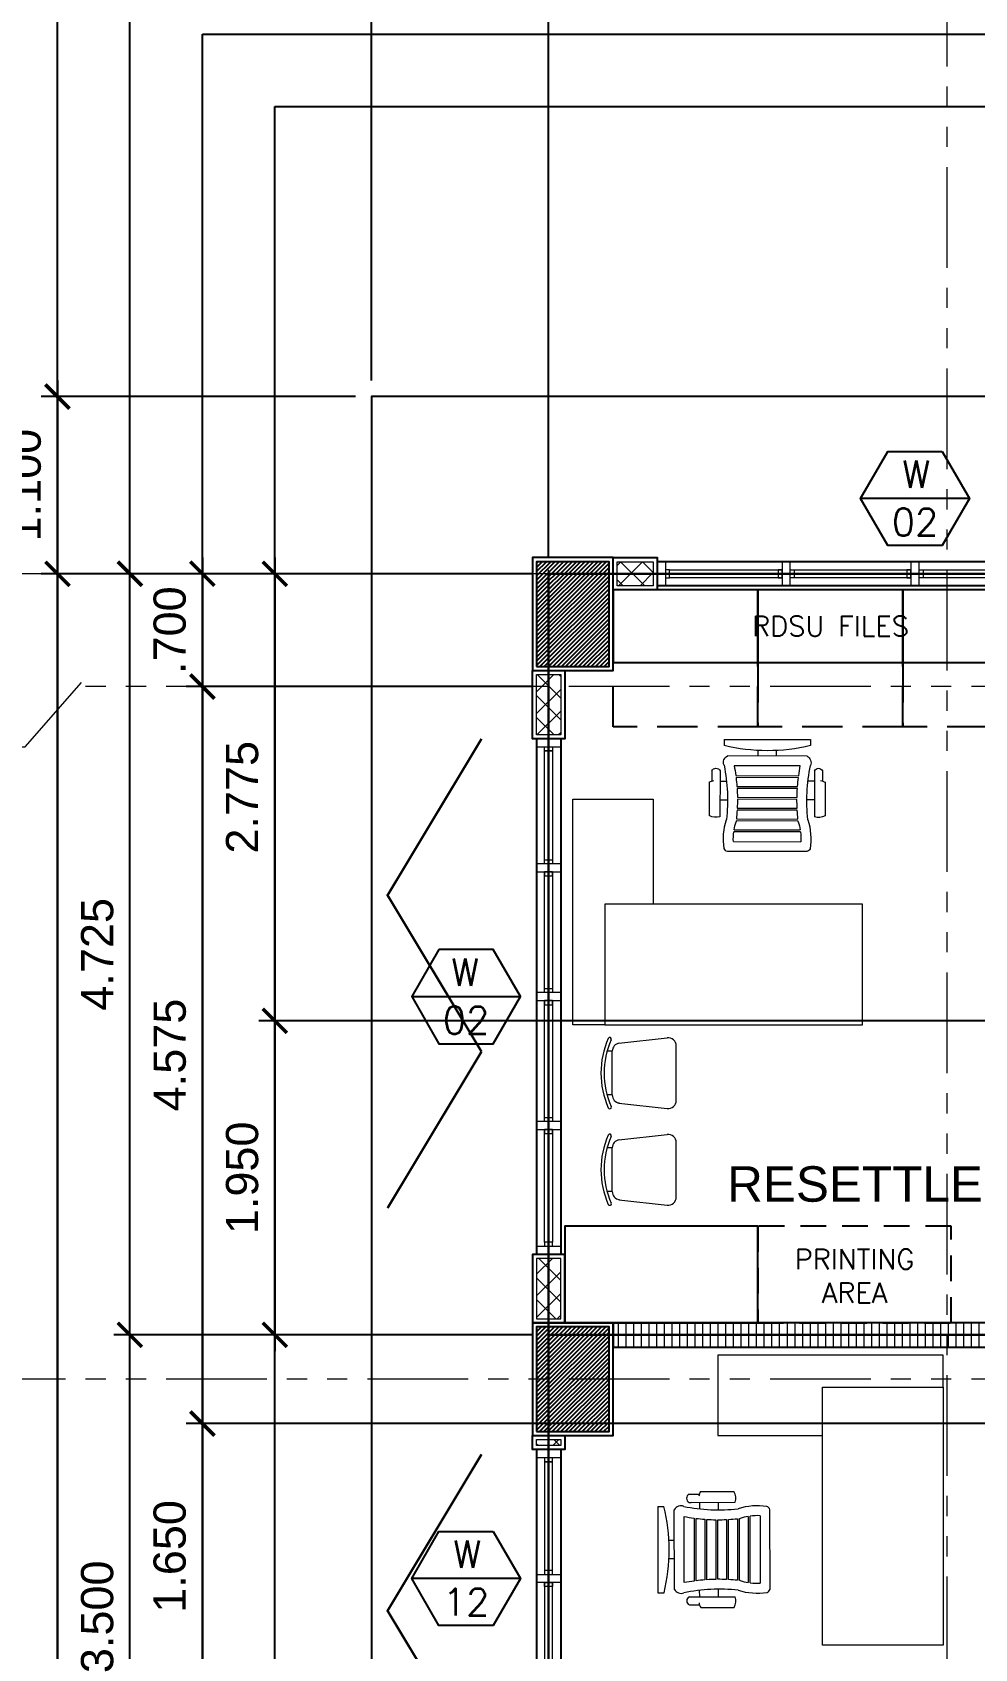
# Model space of a CAD drawing. Header units: metres. Extents: x -12400 to 1, y 0 to 106422.
# Drawn here: x -12089.96 to -12084.11, y 106400.4 to 106410.43 of the extents above; entities that cross this region are included whole.
import ezdxf
from ezdxf.enums import TextEntityAlignment as Align

# ---------------------------------------------------------------- set-up
doc = ezdxf.new("R2010")
doc.units = ezdxf.units.M
doc.header["$PDMODE"] = 35
for name, pattern in [('DASHED2', [0.375, 0.25, -0.125]), ('HIDDEN2', [4.762499999999999, 3.175, -1.5875]), ('PHANTOM2', [1.25, 0.625, -0.125, 0.125, -0.125, 0.125, -0.125])]:
    doc.linetypes.add(name, pattern=pattern)
for name, color, linetype, lineweight in [('.3', 6, 'Continuous', 30), ('0.1', 1, 'Continuous', 9), ('0.20', 2, 'Continuous', 20), ('A-DIM-100', 8, 'Continuous', 0), ('DIM 001', 251, 'Continuous', 13), ('FIXTURE 0005', 159, 'Continuous', 5), ('FURN', 8, 'Continuous', 5), ('FURN 0009', 49, 'Continuous', 9), ('HATCH', 250, 'Continuous', 5)]:
    doc.layers.add(name, color=color, linetype=linetype, lineweight=lineweight)
for name, color, linetype in [('1AR', 1, 'Continuous'), ('AR-WALL', 7, 'Continuous'), ('FIXTURE', 35, 'Continuous'), ('SCH-WIND', 181, 'Continuous'), ('stone', 15, 'Continuous'), ('WALL', 7, 'Continuous'), ('WINDOW', 1, 'Continuous')]:
    doc.layers.add(name, color=color, linetype=linetype)
doc.layers.add('GUIDELINES', color=206, linetype='Continuous', plot=False)
doc.styles.add('arial', font='arial.ttf')
doc.styles.add('DIMTXT-100', font='arial.ttf')
doc.styles.add('swis721', font='swiss.ttf')
doc.styles.add('T-0.15', font='romans.shx', dxfattribs={"height": 0.15})
doc.styles.add('T.25', font='romans.shx', dxfattribs={"height": 0.2})
doc.dimstyles.new('D-100', dxfattribs={"dimtxt": 0.2, "dimasz": 0.15, "dimexe": 0.1, "dimexo": 0.1, "dimgap": 0.1, "dimtad": 1, "dimdec": 3, "dimzin": 4, "dimdsep": 46, "dimtxsty": 'DIMTXT-100', "dimblk": 'ARCHTICK', "dimcen": 0.2, "dimdle": 0.1, "dimclrd": 8, "dimclre": 8, "dimclrt": 2, "dimadec": 0, "dimazin": 1, "dimtfac": 1, "dimtdec": 3, "dimtofl": 0, "dimtmove": 2, "dimatfit": 3, "dimfxl": 1, "dimarcsym": 0})
doc.dimstyles.new('DIM 200', dxfattribs={"dimtxt": 200, "dimasz": 1, "dimexe": 0, "dimexo": 40, "dimgap": 50, "dimtad": 1, "dimtoh": 1, "dimdec": 0, "dimlfac": 2, "dimtxsty": 'swis721', "dimblk": 'CIR', "dimcen": 0, "dimclrd": 155, "dimclre": 155, "dimclrt": 4, "dimadec": 0, "dimazin": 0, "dimtfac": 1, "dimtdec": 0, "dimtix": 1, "dimtmove": 1, "dimatfit": 3, "dimldrblk": 'CIR', "dimfxl": 0, "dimarcsym": 0})

# ---------------------------------------------------------------- blocks, each defined once
blk = doc.blocks.new('CIR')
at = {"color": 4}
blk.add_circle((0, 0), 50, dxfattribs=at)
blk = doc.blocks.new('_ArchTick')
at = {"color": 0, "linetype": 'ByBlock', "const_width": 0.15}
blk.add_lwpolyline([(-0.5, -0.5), (0.5, 0.5)], dxfattribs=at)
blk = doc.blocks.new('*D1859')
at = {"layer": 'DEFPOINTS', "color": 0, "transparency": 16777216}
for p in [(-12086.75441529414, 106411.3202236537), (-12087.85441529414, 106408.1702236537), (-12086.75441529414, 106407.0702236537)]:
    blk.add_point(p, dxfattribs=at)
at = {"layer": 'DIM 001', "color": 8, "lineweight": -2, "transparency": 16777216}
for p, q in [((-12087.85441529414, 106408.2702236537), (-12087.85441529414, 106411.4202236537)), ((-12086.75441529414, 106407.1702236537), (-12086.75441529414, 106411.4202236537)), ((-12087.95441529414, 106411.3202236537), (-12086.65441529414, 106411.3202236537))]:
    blk.add_line(p, q, dxfattribs=at)
at = {"layer": 'DIM 001', "color": 8, "lineweight": -2, "transparency": 16777216, "xscale": 0.15, "yscale": 0.15, "zscale": 0.15, "rotation": 180}
blk.add_blockref('_ArchTick', (-12087.85441529414, 106411.3202236537), dxfattribs=at)
at = {"layer": 'DIM 001', "color": 8, "lineweight": -2, "transparency": 16777216, "xscale": 0.15, "yscale": 0.15, "zscale": 0.15}
blk.add_blockref('_ArchTick', (-12086.75441529414, 106411.3202236537), dxfattribs=at)
at = {"layer": 'DIM 001', "color": 2, "transparency": 16777216, "insert": (-12087.30441529414, 106411.5223382512), "char_height": 0.2, "attachment_point": 5, "style": 'DIMTXT-100'}
blk.add_mtext('1.100', dxfattribs=at)
blk = doc.blocks.new('*D1860')
at = {"layer": 'DEFPOINTS', "color": 0, "transparency": 16777216}
for p in [(-12060.75441529414, 106411.3202236537), (-12086.75441529414, 106407.0702236537), (-12060.75441529414, 106407.0702236537)]:
    blk.add_point(p, dxfattribs=at)
at = {"layer": 'DIM 001', "color": 8, "lineweight": -2, "transparency": 16777216}
for p, q in [((-12086.75441529414, 106407.1702236537), (-12086.75441529414, 106411.4202236537)), ((-12060.75441529414, 106407.1702236537), (-12060.75441529414, 106411.4202236537)), ((-12086.85441529414, 106411.3202236537), (-12060.65441529414, 106411.3202236537))]:
    blk.add_line(p, q, dxfattribs=at)
at = {"layer": 'DIM 001', "color": 8, "lineweight": -2, "transparency": 16777216, "xscale": 0.15, "yscale": 0.15, "zscale": 0.15, "rotation": 180}
blk.add_blockref('_ArchTick', (-12086.75441529414, 106411.3202236537), dxfattribs=at)
at = {"layer": 'DIM 001', "color": 8, "lineweight": -2, "transparency": 16777216, "xscale": 0.15, "yscale": 0.15, "zscale": 0.15}
blk.add_blockref('_ArchTick', (-12060.75441529414, 106411.3202236537), dxfattribs=at)
at = {"layer": 'DIM 001', "color": 2, "transparency": 16777216, "insert": (-12073.75441529414, 106411.5223382512), "char_height": 0.2, "attachment_point": 5, "style": 'DIMTXT-100'}
blk.add_mtext('26.000', dxfattribs=at)
blk = doc.blocks.new('*D1849')
at = {"layer": 'DEFPOINTS', "color": 0, "transparency": 16777216}
for p in [(-12087.85441529414, 106408.1702236537), (-12089.80441529415, 106407.0702236537), (-12086.75441529414, 106407.0702236537)]:
    blk.add_point(p, dxfattribs=at)
at = {"layer": 'DIM 001', "color": 8, "lineweight": -2, "transparency": 16777216}
for p, q in [((-12089.80441529415, 106408.2702236537), (-12089.80441529415, 106406.9702236537)), ((-12087.95441529414, 106408.1702236537), (-12089.90441529415, 106408.1702236537)), ((-12086.85441529414, 106407.0702236537), (-12089.90441529415, 106407.0702236537))]:
    blk.add_line(p, q, dxfattribs=at)
at = {"layer": 'DIM 001', "color": 8, "lineweight": -2, "transparency": 16777216, "xscale": 0.15, "yscale": 0.15, "zscale": 0.15}
for p, rotation in [((-12089.80441529415, 106408.1702236537), 90), ((-12089.80441529415, 106407.0702236537), 270)]:
    blk.add_blockref('_ArchTick', p, dxfattribs=dict(at, rotation=rotation))
at = {"layer": 'DIM 001', "color": 2, "transparency": 16777216, "insert": (-12090.00652989167, 106407.6202236537), "char_height": 0.2, "attachment_point": 5, "rotation": 90, "style": 'DIMTXT-100'}
blk.add_mtext('1.100', dxfattribs=at)
blk = doc.blocks.new('*D1877')
at = {"layer": 'DEFPOINTS', "color": 0, "transparency": 16777216}
for p in [(-12086.75441529414, 106407.0702236537), (-12089.80441529416, 106388.5702236537), (-12086.75441529414, 106388.5702236537)]:
    blk.add_point(p, dxfattribs=at)
at = {"layer": 'DIM 001', "color": 8, "lineweight": -2, "transparency": 16777216}
for p, q in [((-12089.80441529416, 106407.1702236538), (-12089.80441529416, 106388.4702236537)), ((-12086.85441529414, 106407.0702236537), (-12089.90441529416, 106407.0702236537)), ((-12086.85441529414, 106388.5702236537), (-12089.90441529416, 106388.5702236537))]:
    blk.add_line(p, q, dxfattribs=at)
at = {"layer": 'DIM 001', "color": 8, "lineweight": -2, "transparency": 16777216, "xscale": 0.15, "yscale": 0.15, "zscale": 0.15}
for p, rotation in [((-12089.80441529416, 106407.0702236537), 90), ((-12089.80441529416, 106388.5702236537), 270)]:
    blk.add_blockref('_ArchTick', p, dxfattribs=dict(at, rotation=rotation))
at = {"layer": 'DIM 001', "color": 2, "transparency": 16777216, "insert": (-12090.00652989168, 106397.8202236537), "char_height": 0.2, "attachment_point": 5, "rotation": 90, "style": 'DIMTXT-100'}
blk.add_mtext('18.500', dxfattribs=at)
blk = doc.blocks.new('*D1882')
at = {"layer": 'DEFPOINTS', "color": 0, "transparency": 16777216}
for p in [(-12089.35441529418, 106402.3452236538), (-12086.75441529414, 106402.3452236538), (-12086.75441529414, 106398.8452236538)]:
    blk.add_point(p, dxfattribs=at)
at = {"layer": 'DIM 001', "color": 8, "lineweight": -2, "transparency": 16777216}
for p, q in [((-12089.35441529418, 106398.7452236538), (-12089.35441529418, 106402.4452236538)), ((-12086.85441529414, 106402.3452236538), (-12089.45441529418, 106402.3452236538)), ((-12086.85441529414, 106398.8452236538), (-12089.45441529418, 106398.8452236538))]:
    blk.add_line(p, q, dxfattribs=at)
at = {"layer": 'DIM 001', "color": 8, "lineweight": -2, "transparency": 16777216, "xscale": 0.15, "yscale": 0.15, "zscale": 0.15}
for p, rotation in [((-12089.35441529418, 106402.3452236538), 90), ((-12089.35441529418, 106398.8452236538), 270)]:
    blk.add_blockref('_ArchTick', p, dxfattribs=dict(at, rotation=rotation))
at = {"layer": 'DIM 001', "color": 2, "transparency": 16777216, "insert": (-12089.55659810452, 106400.5952236537), "char_height": 0.2, "attachment_point": 5, "rotation": 90, "style": 'DIMTXT-100'}
blk.add_mtext('3.500', dxfattribs=at)
blk = doc.blocks.new('*D1883')
at = {"layer": 'DEFPOINTS', "color": 0, "transparency": 16777216}
for p in [(-12089.35441529419, 106407.0702236537), (-12086.75441529414, 106407.0702236537), (-12086.75441529414, 106402.3452236538)]:
    blk.add_point(p, dxfattribs=at)
at = {"layer": 'DIM 001', "color": 8, "lineweight": -2, "transparency": 16777216}
for p, q in [((-12089.35441529419, 106402.2452236538), (-12089.35441529419, 106407.1702236538)), ((-12086.85441529414, 106407.0702236537), (-12089.45441529419, 106407.0702236537)), ((-12086.85441529414, 106402.3452236538), (-12089.45441529419, 106402.3452236538))]:
    blk.add_line(p, q, dxfattribs=at)
at = {"layer": 'DIM 001', "color": 8, "lineweight": -2, "transparency": 16777216, "xscale": 0.15, "yscale": 0.15, "zscale": 0.15}
for p, rotation in [((-12089.35441529419, 106407.0702236537), 90), ((-12089.35441529419, 106402.3452236538), 270)]:
    blk.add_blockref('_ArchTick', p, dxfattribs=dict(at, rotation=rotation))
at = {"layer": 'DIM 001', "color": 2, "transparency": 16777216, "insert": (-12089.5565298917, 106404.7077236537), "char_height": 0.2, "attachment_point": 5, "rotation": 90, "style": 'DIMTXT-100'}
blk.add_mtext('4.725', dxfattribs=at)
blk = doc.blocks.new('*D1850')
at = {"layer": 'DEFPOINTS', "color": 0, "transparency": 16777216}
for p in [(-12086.75441529414, 106407.0702236537), (-12088.90441529416, 106406.3702236538), (-12086.75441529414, 106406.3702236538)]:
    blk.add_point(p, dxfattribs=at)
at = {"layer": 'DIM 001', "color": 8, "lineweight": -2, "transparency": 16777216}
for p, q in [((-12088.90441529416, 106407.1702236538), (-12088.90441529416, 106406.2702236537)), ((-12086.85441529414, 106407.0702236537), (-12089.00441529416, 106407.0702236537)), ((-12086.85441529414, 106406.3702236538), (-12089.00441529416, 106406.3702236538))]:
    blk.add_line(p, q, dxfattribs=at)
at = {"layer": 'DIM 001', "color": 8, "lineweight": -2, "transparency": 16777216, "xscale": 0.15, "yscale": 0.15, "zscale": 0.15}
for p, rotation in [((-12088.90441529416, 106407.0702236537), 90), ((-12088.90441529416, 106406.3702236538), 270)]:
    blk.add_blockref('_ArchTick', p, dxfattribs=dict(at, rotation=rotation))
at = {"layer": 'DIM 001', "color": 2, "transparency": 16777216, "insert": (-12089.10652989165, 106406.7202236537), "char_height": 0.2, "attachment_point": 5, "rotation": 90, "style": 'DIMTXT-100'}
blk.add_mtext('.700', dxfattribs=at)
blk = doc.blocks.new('*D1851')
at = {"layer": 'DEFPOINTS', "color": 0, "transparency": 16777216}
for p in [(-12086.75441529414, 106406.3702236538), (-12088.90441529417, 106401.7952236538), (-12077.65441529414, 106401.7952236538)]:
    blk.add_point(p, dxfattribs=at)
at = {"layer": 'DIM 001', "color": 8, "lineweight": -2, "transparency": 16777216}
for p, q in [((-12088.90441529417, 106406.4702236538), (-12088.90441529417, 106401.6952236537)), ((-12086.85441529414, 106406.3702236538), (-12089.00441529417, 106406.3702236538)), ((-12077.75441529414, 106401.7952236538), (-12089.00441529417, 106401.7952236538))]:
    blk.add_line(p, q, dxfattribs=at)
at = {"layer": 'DIM 001', "color": 8, "lineweight": -2, "transparency": 16777216, "xscale": 0.15, "yscale": 0.15, "zscale": 0.15}
for p, rotation in [((-12088.90441529417, 106406.3702236538), 90), ((-12088.90441529417, 106401.7952236538), 270)]:
    blk.add_blockref('_ArchTick', p, dxfattribs=dict(at, rotation=rotation))
at = {"layer": 'DIM 001', "color": 2, "transparency": 16777216, "insert": (-12089.10612061473, 106404.0827236537), "char_height": 0.2, "attachment_point": 5, "rotation": 90, "style": 'DIMTXT-100'}
blk.add_mtext('4.575', dxfattribs=at)
blk = doc.blocks.new('*D1884')
at = {"layer": 'DEFPOINTS', "color": 0, "transparency": 16777216}
for p in [(-12077.65441529414, 106401.7952236538), (-12088.90441529417, 106400.1452236538), (-12076.07941529413, 106400.1452236538)]:
    blk.add_point(p, dxfattribs=at)
at = {"layer": 'DIM 001', "color": 8, "lineweight": -2, "transparency": 16777216}
for p, q in [((-12088.90441529417, 106401.8952236538), (-12088.90441529417, 106400.0452236538)), ((-12077.75441529414, 106401.7952236538), (-12089.00441529417, 106401.7952236538)), ((-12076.17941529413, 106400.1452236538), (-12089.00441529417, 106400.1452236538))]:
    blk.add_line(p, q, dxfattribs=at)
at = {"layer": 'DIM 001', "color": 8, "lineweight": -2, "transparency": 16777216, "xscale": 0.15, "yscale": 0.15, "zscale": 0.15}
for p, rotation in [((-12088.90441529417, 106401.7952236538), 90), ((-12088.90441529417, 106400.1452236538), 270)]:
    blk.add_blockref('_ArchTick', p, dxfattribs=dict(at, rotation=rotation))
at = {"layer": 'DIM 001', "color": 2, "transparency": 16777216, "insert": (-12089.10652989169, 106400.9702236537), "char_height": 0.2, "attachment_point": 5, "rotation": 90, "style": 'DIMTXT-100'}
blk.add_mtext('1.650', dxfattribs=at)
blk = doc.blocks.new('*D1890')
at = {"layer": 'DEFPOINTS', "color": 0, "transparency": 16777216}
for p in [(-12086.75441529414, 106407.0702236537), (-12088.45441529416, 106404.2952236538), (-12079.45441529414, 106404.2952236538)]:
    blk.add_point(p, dxfattribs=at)
at = {"layer": 'DIM 001', "color": 8, "lineweight": -2, "transparency": 16777216}
for p, q in [((-12088.45441529416, 106407.1702236538), (-12088.45441529416, 106404.1952236537)), ((-12086.85441529414, 106407.0702236537), (-12088.55441529416, 106407.0702236537)), ((-12079.55441529414, 106404.2952236538), (-12088.55441529416, 106404.2952236538))]:
    blk.add_line(p, q, dxfattribs=at)
at = {"layer": 'DIM 001', "color": 8, "lineweight": -2, "transparency": 16777216, "xscale": 0.15, "yscale": 0.15, "zscale": 0.15}
for p, rotation in [((-12088.45441529416, 106407.0702236537), 90), ((-12088.45441529416, 106404.2952236538), 270)]:
    blk.add_blockref('_ArchTick', p, dxfattribs=dict(at, rotation=rotation))
at = {"layer": 'DIM 001', "color": 2, "transparency": 16777216, "insert": (-12088.65652989167, 106405.6827236537), "char_height": 0.2, "attachment_point": 5, "rotation": 90, "style": 'DIMTXT-100'}
blk.add_mtext('2.775', dxfattribs=at)
blk = doc.blocks.new('*D1891')
at = {"layer": 'DEFPOINTS', "color": 0, "transparency": 16777216}
for p in [(-12079.45441529414, 106404.2952236538), (-12088.45441529417, 106402.3452236538), (-12086.75441529414, 106402.3452236538)]:
    blk.add_point(p, dxfattribs=at)
at = {"layer": 'DIM 001', "color": 8, "lineweight": -2, "transparency": 16777216}
for p, q in [((-12088.45441529417, 106404.3952236538), (-12088.45441529417, 106402.2452236538)), ((-12079.55441529414, 106404.2952236538), (-12088.55441529417, 106404.2952236538)), ((-12086.85441529414, 106402.3452236538), (-12088.55441529417, 106402.3452236538))]:
    blk.add_line(p, q, dxfattribs=at)
at = {"layer": 'DIM 001', "color": 8, "lineweight": -2, "transparency": 16777216, "xscale": 0.15, "yscale": 0.15, "zscale": 0.15}
for p, rotation in [((-12088.45441529417, 106404.2952236538), 90), ((-12088.45441529417, 106402.3452236538), 270)]:
    blk.add_blockref('_ArchTick', p, dxfattribs=dict(at, rotation=rotation))
at = {"layer": 'DIM 001', "color": 2, "transparency": 16777216, "insert": (-12088.65652989168, 106403.3202236537), "char_height": 0.2, "attachment_point": 5, "rotation": 90, "style": 'DIMTXT-100'}
blk.add_mtext('1.950', dxfattribs=at)
blk = doc.blocks.new('A$C1B753C5A')
at = {"layer": 'WALL'}
h = blk.add_hatch(dxfattribs=at)
h.set_pattern_fill('ANSI31', color=250, scale=0.15)
h.set_pattern_definition([(45, (-1494.388102653662, 303.0677240852394), (-0.01325825214724777, 0.01325825214724777), [])])
h.paths.add_polyline_path([(0.4750000000001364, 0.6749999999999545), (0.02500000000009089, 0.6749999999999545), (0.02500000000009095, 0.02499999999997721), (0.4750000000001364, 0.02499999999997721)])
at = {"color": 7}
blk.add_lwpolyline([(0, 0), (0.5000000000002274, 0), (0.5000000000002274, 0.6999999999999318), (0, 0.6999999999999318)], close=True, dxfattribs=at)
at = {"layer": 'stone', "color": 5}
blk.add_lwpolyline([(0.02500000000009095, 0.02499999999997726), (0.4750000000001364, 0.02499999999997726), (0.4750000000001364, 0.6749999999999545), (0.02500000000009095, 0.6749999999999545)], close=True, dxfattribs=at)
blk = doc.blocks.new('COLUMNS2F')
for p in [(-12163.05441529414, 106343.6499565114), (-12163.05441529414, 106338.8999565114)]:
    blk.add_blockref('A$C1B753C5A', p)
blk = doc.blocks.new('exec chair new')
at = {"layer": 'FIXTURE 0005', "color": 1}
for p, q in [((-531.8347148144385, -206.1860170969157), (-532.7597243523924, 204.4893468059017)), ((-437.3796163777588, 292.3302099389839), (-437.3148235332919, 252.0114380631712)), ((-321.0047666471219, 292.5172259910614), (-320.9294989808695, 245.6802659817622)), ((-134.9974703920307, 205.1879623727873), (-134.3372352401493, -205.6578754952061)), ((-122.0843597321073, -207.4373806825606), (-122.7503775359364, 207.0068393605179)), ((-61.58653106854763, 209.3646411830559), (-60.91325115168002, -209.5985884784022)), ((-471.4434857921442, 194.4838966660318), (-470.8159159895731, -196.0352094233385)), ((-458.5685081313131, -194.4123491338687), (-459.1909252855694, 192.9004081770545)), ((-404.1395699501736, 187.4693703543162), (-403.5348926013103, -188.8044031847967)), ((-391.2862844731426, -187.9284374271519), (-391.8882097139722, 186.6327763970476)), ((-336.8422077192226, 184.5329723382019), (-336.2473156024935, -185.6517252415651)), ((-323.9975222981302, -185.5132615344482), (-324.5920326592168, 184.4338804313447)), ((-269.5513456425397, 185.6414384562522), (-268.9532384491758, -186.5439114326728)), ((-256.7022620419739, -187.1416594002512), (-257.3023536856053, 186.278558224265)), ((-202.2670012199087, 190.8056579256081), (-201.652643642039, -191.4918509752024)), ((-189.4004732995527, -192.8325513890013), (-190.0192031980259, 192.1857301399577)), ((-627.4056042175507, 56.62096939311596), (-593.9742343731923, 56.67469408380566)), ((-593.789274455863, -58.42068063927582), (-627.2452619221294, -58.47444489080226)), ((-436.4380585009931, -293.5748781400616), (-436.5025353141828, -253.452763476118)), ((-320.0632087703561, -293.3878620881005), (-320.1381604055641, -246.7475592906121))]:
    blk.add_line(p, q, dxfattribs=at)
for centre, radius, start, end in [((-321.6504699216457, 1305.342400013295), 1120.912379297469, 259.1442517558552, 262.3203097065433), ((-79.19251240196172, -128.4237705672858), 338.2469241420289, 99.49624101693685, 108.2783328983226), ((-79.19251240219455, -128.4237705679261), 338.2469241426945, 87.01636761834415, 97.39883005687486), ((-321.6504699195502, 1305.342400013353), 1120.912379297809, 262.9518148943812, 265.779729286597), ((-321.6504699223442, 1305.342400013003), 1120.912379297299, 266.4074228026509, 269.2234458954215), ((-321.650469923974, 1305.342400015623), 1120.912379300001, 269.849640943492, 272.664022466222), ((-321.6504699200159, 1305.342400016496), 1120.91237930068, 273.2909829566686, 276.1139187442762), ((-321.650469922577, 1305.342400006193), 1120.912379290708, 276.7439336867199, 276.9880302064944), ((-317.4533519340912, -1306.406537405972), 1120.912379296282, 97.86384041670651, 101.0260995436973), ((-317.4533519350225, -1306.406537405099), 1120.912379295226, 94.40442083170485, 97.23233521852187), ((-317.4533519296674, -1306.406537408417), 1120.912379299008, 90.960704219184, 93.77672732028022), ((-317.4533519319957, -1306.406537409232), 1120.912379299589, 87.52012764986833, 90.33450917427915), ((-317.4533519352553, -1306.406537410512), 1120.912379301087, 84.0702313734272, 86.8931671628504), ((-317.4533519471297, -1306.40653740603), 1120.91237929814, 83.19611991088694, 83.44021643481749), ((-79.60480038903188, 128.1314926201012), 338.2469241420765, 251.9058172196837, 260.687909101578), ((-79.60480038856622, 128.1314926204504), 338.2469241425877, 262.7853200608832, 273.167782501461)]:
    blk.add_arc(centre, radius, start, end, dxfattribs=at)
at = {"layer": 'FURN 0009', "color": 1}
for p, q in [((-501.580908647622, 342.7878322619945), (-438.7787566183833, 342.8631794046378)), ((-430.8730610114289, 359.436872324557), (-223.7019078877056, 359.7697993379552)), ((-696.6225652744761, 267.5184686643188), (-658.2542432729388, 267.5801271077944)), ((-696.6225652744761, 267.5184686643188), (-695.7594189933734, -269.5932800436276)), ((-592.9910391935846, -247.844048930041), (-594.10315190244, 245.8992831559735)), ((-501.3976674381411, 292.2259586223518), (-488.2228221838595, 292.2485054120189)), ((-488.2228221838595, 292.2485054120189), (-216.2934815745102, 292.6854997611954)), ((0.3967155845602974, -246.864993805124), (-0.3967155845602974, 246.8649938050658)), ((-695.7594189933734, -269.5932800436276), (-657.3910969918361, -269.5316216000356)), ((-500.4561139753787, -293.676382682519), (-487.293088876293, -293.6566029029782)), ((-487.293088876293, -293.6566029029782), (-215.3507292274153, -293.2195876321057)), ((-500.47684734629, -344.2385841121431), (-437.6747775214026, -344.1120834695175)), ((-429.7158545603743, -360.6602817199891), (-222.5454588964349, -360.3273559238878))]:
    blk.add_line(p, q, dxfattribs=at)
for centre, radius, start, end in [((-489.8191351433052, 317.5496278101928), 27.84477222274555, 114.9871850643485, 245.4280750621451), ((-361.9784822285874, 318.1131449962268), 80.33824186901026, 149.0434850591644, 171.5599908319555), ((-292.4640729896491, 318.2248556485865), 80.33814595607413, 341.4641326196314, 31.14067505549705), ((-1769.876738381921, -2.762834077700973), 1144.023925212843, 346.5153750595096, 13.66877505924253), ((-552.6972678009188, 224.5205601174966), 46.31664645502229, 67.90974597757898, 152.5103366510244), ((-321.65046992118, 1305.342400014051), 1059.662379298712, 258.3694221904998, 276.678956857362), ((-79.19251240196172, -128.423770567344), 399.4969241418621, 81.29484794000334, 107.3619824414751), ((-26.25249219161924, 241.0736288817716), 26.48841191117412, 12.54683024843467, 73.49863263114054), ((-551.9727398761315, -226.332869047008), 46.31664645502229, 207.6738134708332, 292.2744041399243), ((-317.453351932927, -1306.406537407951), 1059.662379298712, 83.50519326346712, 101.8147279240579), ((-488.7962506945478, -318.9627074354212), 27.84470828078815, 114.7559250616315, 245.1971750633057), ((-291.4397231076146, -319.0004309878568), 80.3379541302019, 329.0433750615521, 18.71765838978559), ((-79.60480038810056, 128.1314926199848), 399.4969241418621, 252.822167676961, 278.8893021804622), ((-25.47748144145589, -241.1938480800018), 26.48841191117412, 286.6855174897377, 347.6373198688418), ((-360.9547717653913, -319.1121426676982), 80.3379541302019, 188.6355434219577, 211.140775055775)]:
    blk.add_arc(centre, radius, start, end, dxfattribs=at)
blk = doc.blocks.new('new big desk')
at = {"color": 2, "lineweight": 0}
blk.add_lwpolyline([(0, 0.7999999999999545), (0, -0.7999999999999545), (0.75, -0.8000000000000682), (0.75, 0.7999999999999545)], close=True, dxfattribs=at)
at = {"color": 1, "lineweight": 0}
blk.add_lwpolyline([(0.7499999999999432, -0.8000000000000682), (0.75, -0.9999999999768079), (-0.6499999999999773, -0.9999999999766942), (-0.6499999999999773, -0.4999999999766942), (0, -0.4999999999768079)], dxfattribs=at)
at = {"lineweight": 0, "xscale": -0.001000000000000001, "yscale": 0.001000000000000001, "zscale": 0.001, "rotation": 180}
blk.add_blockref('exec chair new', (-0.3255941465431533, 0.2067504239904565), dxfattribs=at)
blk = doc.blocks.new('A$C2C7C7224')
at = {"layer": 'FURN', "color": 15}
for p, q in [((-0.3555215763035449, 0.1854976026326085), (-0.05552157630336296, 0.2188309359663663)), ((-0.3973658536583571, 0.1360960988255329), (-0.4289992016531414, 0.1360960988257602)), ((-0.3973658536581297, -0.1355107329731027), (-0.3973658536583571, 0.1360960988255329)), ((0, -0.1691367492320524), (0, 0.1691367492320524)), ((-0.3973658536581297, -0.1355107329731027), (-0.4289992016533688, -0.1355107329731027)), ((-0.3555215763035449, -0.1854976026323811), (-0.05552157630336296, -0.2188309359663663))]:
    blk.add_line(p, q, dxfattribs=at)
for centre, radius, start, end in [((0.06388414634193396, 0.0002926829255329721), 0.5312499999999993, 156.127302469018, 203.8726975308828), ((0.06388414634193396, 0.0002926829255329721), 0.51125, 156.127302469018, 203.8726975308828), ((-0.4127713048060286, 0.2112456241026166), 0.009999999999999969, 336.127302469018, 156.127302469018), ((-0.0499999999992724, 0.1691367492322797), 0.05, 359.9999999996874, 96.34019174568225), ((-0.3473658536590847, 0.1360960988257602), 0.05, 96.34019174568225, 179.9999999996873), ((-0.3473658536590847, -0.1355107329728753), 0.05, 179.9999999996873, 263.6598082537934), ((-0.0499999999992724, -0.1691367492329618), 0.05, 263.6598082537934, 359.9999999996874), ((-0.4127713048069381, -0.210660258249959), 0.009999999999999969, 203.8726975308828, 23.87269753088284)]:
    blk.add_arc(centre, radius, start, end, dxfattribs=at)
blk = doc.blocks.new('*U1777')
at = {"layer": 'HATCH'}
h = blk.add_hatch(dxfattribs=at)
h.set_pattern_fill('ANSI37', color=256, scale=0.03, angle=-180)
h.set_pattern_definition([(225, (-0.8125000000049447, 0), (0.06735192090801863, -0.06735192090801868), []), (314.9999999999999, (-0.8125000000049447, 0), (0.06735192090801868, 0.06735192090801861), [])])
h.paths.add_polyline_path([(0.02500000000873115, 0.1749999999883585), (0.02500000000873115, 0.02499999999417923), (0.2500000000005122, 0.02499999999417923), (0.2500000000005122, 0.1749999999883585)])
blk.add_lwpolyline([(0, 0.1999999999825377), (0, 0), (0.2749999999946914, 0), (0.2749999999946914, 0.1999999999825377)], close=True)
blk.add_lwpolyline([(0.02500000000873115, 0.1749999999883585), (0.02500000000873115, 0.02499999999417923), (0.2500000000005122, 0.02499999999417923), (0.2500000000005122, 0.1749999999883585)], close=True, dxfattribs=at)
blk = doc.blocks.new('*U1773')
at = {"layer": 'HATCH'}
h = blk.add_hatch(dxfattribs=at)
h.set_pattern_fill('ANSI37', color=256, scale=0.03, angle=-180)
h.set_pattern_definition([(225, (-0.6625000006980593, 0), (0.06735192090801863, -0.06735192090801868), []), (314.9999999999999, (-0.6625000006980593, 0), (0.06735192090801868, 0.06735192090801861), [])])
h.paths.add_polyline_path([(0.02500000000873115, 0.1749999999883585), (0.02500000000873115, 0.02499999999417923), (0.3999999993073977, 0.02499999999417923), (0.3999999993073977, 0.1749999999883585)])
blk.add_lwpolyline([(0, 0.1999999999825377), (0, 0), (0.4249999993015769, 0), (0.4249999993015769, 0.1999999999825377)], close=True)
blk.add_lwpolyline([(0.02500000000873115, 0.1749999999883585), (0.02500000000873115, 0.02499999999417923), (0.3999999993073977, 0.02499999999417923), (0.3999999993073977, 0.1749999999883585)], close=True, dxfattribs=at)
blk = doc.blocks.new('*U290')
at = {"layer": 'HATCH'}
h = blk.add_hatch(dxfattribs=at)
h.set_pattern_fill('ANSI31', color=256, scale=0.015, angle=45)
h.set_pattern_definition([(90, (2.762500000000726, 0), (-0.04762500000000001, 0), [])])
h.paths.add_polyline_path([(3.850000000000362, 0), (3.850000000000362, 0.1499999999796273), (0, 0.1499999999796273), (0, 0)])
at = {"color": 3}
blk.add_lwpolyline([(3.850000000000362, 0), (3.850000000000362, 0.1499999999796273), (0, 0.1499999999796273), (0, 0)], close=True, dxfattribs=at)
blk = doc.blocks.new('W05')
at = {"layer": '.3', "color": 3}
for points in [[(0.07500000004074536, 0.8500000006897608), (0.07500000022992026, 1.525000000678119)], [(0.07500000001164153, 0.07499999999708962), (0.07500000004074536, 0.75000000068394)]]:
    blk.add_lwpolyline(points, dxfattribs=at)
at = {"layer": '0.20'}
for points in [[(0.1500000002852175, 1.550000000672298), (0.1500000002852175, 1.600000000675209), (2.764863893389702e-10, 1.600000000675209), (2.764863893389702e-10, 1.550000000672298)], [(0.1000000002095476, 1.550000000672298), (0.1000000002095476, 1.525000000678119), (0.0500000002066372, 1.525000000678119), (0.0500000002066372, 1.550000000672298)], [(0.1500000001105946, 0.7750000006926712), (0.1500000001105946, 0.8250000006810296), (1.01863406598568e-10, 0.8250000006810296), (1.01863406598568e-10, 0.7750000006926712)], [(0.1000000000349246, 0.8250000006810296), (0.1000000000349246, 0.8500000006897608), (0.05000000003201421, 0.8500000006897608), (0.05000000003201421, 0.8250000006810296)], [(0.1000000000349246, 0.7750000006926712), (0.1000000000349246, 0.75000000068394), (0.05000000003201421, 0.75000000068394), (0.05000000003201421, 0.7750000006926712)], [(0.1500000000087311, 0), (0.1500000000087311, 0.04999999998835847), (0, 0.04999999998835847), (0, 0)], [(0.1000000000058208, 0.07499999999708962), (0.1000000000058208, 0.04999999998835847), (0.05000000000291038, 0.04999999998835847), (0.05000000000291038, 0.07499999999708962)]]:
    blk.add_lwpolyline(points, close=True, dxfattribs=at)
at = {"layer": '0.20', "color": 8}
for points in [[(0.05000000003201421, 0.8250000006810296), (0.05000000023574103, 1.550000000672298)], [(0.1000000002386514, 1.550000000672298), (0.1000000000349246, 0.8250000006810296)], [(0.1000000000349246, 0.7750000006926712), (0.1000000000058208, 0.07499999999708962), (0.05000000000291038, 0.07499999999708962), (0.05000000003201421, 0.7750000006926712)]]:
    blk.add_lwpolyline(points, dxfattribs=at)
at = {"layer": 'WINDOW'}
for p, q in [((0, 0), (2.728484105318785e-10, 1.600000000675209)), ((0.1500000000087311, 0), (0.1500000002815796, 1.600000000675209))]:
    blk.add_line(p, q, dxfattribs=at)
blk = doc.blocks.new('*U1772')
at = {"layer": 'HATCH'}
h = blk.add_hatch(dxfattribs=at)
h.set_pattern_fill('ANSI37', color=256, scale=0.03, angle=-180)
h.set_pattern_definition([(225, (-1.000384623513239, 0), (0.06735192090801863, -0.06735192090801868), []), (314.9999999999999, (-1.000384623513239, 0), (0.06735192090801868, 0.06735192090801861), [])])
h.paths.add_polyline_path([(0.02500000000873115, 0.1749999999883585), (0.02500000000873115, 0.02499999999417923), (0.0621153764922181, 0.02499999999417923), (0.0621153764922181, 0.1749999999883585)])
blk.add_lwpolyline([(0, 0.1999999999825377), (0, 0), (0.08711537648639733, 0), (0.08711537648639733, 0.1999999999825377)], close=True)
blk.add_lwpolyline([(0.02500000000873115, 0.1749999999883585), (0.02500000000873115, 0.02499999999417923), (0.0621153764922181, 0.02499999999417923), (0.0621153764922181, 0.1749999999883585)], close=True, dxfattribs=at)
blk = doc.blocks.new('A$C12cb2730')
at = {"layer": '.3', "color": 3}
for points in [[(0.749999999998181, 0.0749999999825377), (0.0750000000007276, 0.07499999999708962)], [(1.549999999999272, 0.0749999996914994), (0.8500000000003638, 0.07499999996798579)], [(2.350000000000364, 0.07499999956053216), (1.650000000001455, 0.0749999996914994)], [(3.125, 0.0749999995023245), (2.450000000002547, 0.07499999956053216)]]:
    blk.add_lwpolyline(points, dxfattribs=at)
at = {"layer": '0.20'}
for points in [[(0, 0.1500000000087311), (0.0499999999992724, 0.1500000000087311), (0.0499999999992724, 0), (0, 0)], [(0.8249999999989086, 0.1499999998777639), (0.7749999999996362, 0.1499999998777639), (0.7749999999996362, -1.309672370553017e-10), (0.8249999999989086, -1.309672370553017e-10)], [(1.625, 0.1499999997467967), (1.575000000000728, 0.1499999997467967), (1.575000000000728, -2.619344741106033e-10), (1.625, -2.619344741106033e-10)], [(2.425000000001091, 0.1499999996303814), (2.375000000001819, 0.1499999996303814), (2.375000000001819, -3.783497959375381e-10), (2.425000000001091, -3.783497959375381e-10)], [(3.200000000000728, 0.1499999994994141), (3.150000000001455, 0.1499999994994141), (3.150000000001455, -5.093170329928398e-10), (3.200000000000728, -5.093170329928398e-10)], [(0.0750000000007276, 0.1000000000058208), (0.0499999999992724, 0.1000000000058208), (0.0499999999992724, 0.05000000000291038), (0.0750000000007276, 0.05000000000291038)], [(0.7749999999996362, 0.09999999980209395), (0.749999999998181, 0.09999999980209395), (0.749999999998181, 0.04999999979918357), (0.7749999999996362, 0.04999999979918357)], [(0.8249999999989086, 0.09999999980209395), (0.8500000000003638, 0.09999999980209395), (0.8500000000003638, 0.04999999979918357), (0.8249999999989086, 0.04999999979918357)], [(1.575000000000728, 0.09999999967112672), (1.549999999999272, 0.09999999967112672), (1.549999999999272, 0.04999999966821633), (1.575000000000728, 0.04999999966821633)], [(1.625, 0.09999999967112672), (1.650000000001455, 0.09999999967112672), (1.650000000001455, 0.04999999966821633), (1.625, 0.04999999966821633)], [(2.375000000001819, 0.0999999995547114), (2.350000000000364, 0.0999999995547114), (2.350000000000364, 0.04999999955180101), (2.375000000001819, 0.04999999955180101)], [(2.425000000001091, 0.0999999995547114), (2.450000000002547, 0.0999999995547114), (2.450000000002547, 0.04999999955180101), (2.425000000001091, 0.04999999955180101)], [(3.125, 0.09999999949650373), (3.150000000001455, 0.09999999949650373), (3.150000000001455, 0.04999999949359335), (3.125, 0.04999999949359335)]]:
    blk.add_lwpolyline(points, close=True, dxfattribs=at)
at = {"layer": '0.20', "color": 8}
for points in [[(0.7749999999996362, 0.04999999998835847), (0.0750000000007276, 0.05000000000291038), (0.0750000000007276, 0.1000000000058208), (0.7749999999996362, 0.09999999999126885)], [(0.8249999999989086, 0.09999999997671694), (1.575000000000728, 0.09999999970023055)], [(1.575000000000728, 0.04999999969732016), (0.8249999999989086, 0.04999999997380655)], [(1.625, 0.09999999970023055), (2.375000000001819, 0.0999999995547114)], [(2.375000000001819, 0.04999999955180101), (1.625, 0.04999999969732016)], [(2.425000000001091, 0.0999999995547114), (3.125, 0.09999999949650373), (3.125, 0.04999999949359335), (2.425000000001091, 0.04999999955180101)]]:
    blk.add_lwpolyline(points, dxfattribs=at)
at = {"layer": 'WINDOW'}
for p, q in [((3.200000000000728, 0.1499999994994141), (0, 0.1500000000087311)), ((3.200000000000728, -5.093170329928398e-10), (0, 0))]:
    blk.add_line(p, q, dxfattribs=at)
blk = doc.blocks.new('FP_5F')
at = {"color": 1}
for points in [[(2.400000000001455, 19.49999999998545), (1.5, 19.49999999998545), (1.5, 19.04999999997381), (2.400000000001455, 19.04999999997381)], [(3.300000000001091, 19.49999999998545), (2.399999999999636, 19.49999999998545), (2.399999999999636, 19.04999999997381), (3.300000000001091, 19.04999999997381)], [(4.200000000000728, 19.49999999998545), (3.300000000001091, 19.49999999998545), (3.300000000001091, 19.04999999997381), (4.200000000000728, 19.04999999997381)]]:
    blk.add_lwpolyline(points, close=True, dxfattribs=at)
at = {"color": 250, "linetype": 'DASHED2'}
for points in [[(2.400000000001455, 19.04999999997381), (2.400000000001455, 18.64999999997963), (1.5, 18.64999999997963), (1.5, 19.04999999997381)], [(3.300000000001091, 19.04999999997381), (3.300000000001091, 18.64999999997963), (2.400000000001455, 18.64999999997963), (2.399999999999636, 19.04999999997381)], [(4.200000000000728, 19.04999999997381), (4.200000000000728, 18.64999999997963), (3.300000000001091, 18.64999999997963), (3.300000000001091, 19.04999999997381)]]:
    blk.add_lwpolyline(points, dxfattribs=at)
at = {"color": 1, "linetype": 'HIDDEN2', "ltscale": 0.05}
blk.add_lwpolyline([(2.399999999961437, 14.94999999998254), (3.599999999922147, 14.94999999998254), (3.599999999922147, 15.5499999998865), (2.399999999961437, 15.5499999998865)], close=True, dxfattribs=at)
at = {"layer": '1AR', "color": 1}
blk.add_lwpolyline([(10.20000000000073, 19.69999999998254), (10.20000000000073, 20.69999999998254), (0, 20.69999999998254), (0, 0), (10.20000000000437, -1.164153218269348e-10), (10.19999999999891, 1.000000000014552)], dxfattribs=at)
blk.add_lwpolyline([(1.200000000000728, 14.94999999998254), (2.399999999961437, 14.94999999998254), (2.399999999961437, 15.5499999998865), (1.200000000000728, 15.5499999998865)], close=True, dxfattribs=at)
at = {"layer": 'FIXTURE'}
for points in [[(0.6833166982869443, 18.57500000001164, 0.015, 0.015, 0), (0.0999999996747647, 17.60419798681687, 0.015, 0.015, 0), (0.6833166982869443, 16.63339597360755, 0.015, 0.015, 0)], [(0.6833166982869443, 14.13339597360755, 0.015, 0.015, 0), (0.0999999996747647, 13.16259396041278, 0.015, 0.015, 0), (0.6833166982869443, 12.19179194720346, 0.015, 0.015, 0)]]:
    blk.add_lwpolyline(points, format="xyseb", dxfattribs=at)
at = {"layer": 'FIXTURE', "const_width": 0.015}
blk.add_lwpolyline([(0.6833166982869443, 16.63339597360755), (0.0999999996747647, 15.66259396041278)], dxfattribs=at)
at = {"layer": 'GUIDELINES'}
for points in [[(1.100000000000364, 19.60000000000582), (10.10000000000036, 19.60000000000582), (10.10000000000036, 18.90000000000873), (18.10000000000036, 18.90000000000873), (18.10000000000036, 19.60000000000582), (27.10000000000036, 19.60000000000582), (27.10000000000036, 1.100000000005821), (18.10000000000036, 1.100000000005821), (18.10000000000036, 2.100000000122236), (10.10000000000036, 2.100000000122236), (10.10000000000036, 1.100000000005821), (1.100000000000364, 1.100000000005821)], [(10.10000000000218, 14.69999999999709), (10.10000000000036, 14.69999999999709), (10.10000000000036, 6.875), (10.10000000000036, 6.875), (10.10000000000036, 1.099999999991269), (1.100000000000364, 1.099999999991269), (1.100000000000364, 19.59999999999127), (10.10000000000036, 19.59999999999127)], [(8.399999999999636, 14.875), (8.399999999999636, 16.82499999999709), (10.10000000000036, 16.82499999999709), (10.10000000000036, 19.59999999999127), (1.100000000000364, 19.59999999999127), (1.100000000000364, 14.875)], [(8.399999999999636, 14.87500000001455), (1.100000000000364, 14.87500000001455), (1.100000000000364, 11.37500000001455), (8.399999999999636, 11.37500000001455)]]:
    blk.add_lwpolyline(points, close=True, dxfattribs=at)
for name, p in [('COLUMNS2F', (12164.05441529414, -106324.6499565114)), ('A$C2C7C7224', (1.892365853635056, 16.49999999998545)), ('A$C2C7C7224', (1.892365853635056, 15.89999999997963))]:
    blk.add_blockref(name, p)
for name, p, xscale, rotation in [('*U1777', (1.5, 19.69999999998254), -1, 180), ('*U1773', (1.199999999982538, 18.99999999931606), -1.000000000000013, 90), ('new big desk', (2.800000000022919, 13.75000000001455), -1, 180), ('*U1772', (1.199999999984357, 14.24999999998545), -1.000000000000013, 90), ('W05', (1.024999999712236, 14.16288462348166), -1, 180)]:
    blk.add_blockref(name, p, dxfattribs=dict(xscale=xscale, rotation=rotation))
for name, p, rotation in [('new big desk', (2.249999999976353, 17.54999999997381), 270), ('*U1773', (1.199999999982538, 14.94999999999709), 90)]:
    blk.add_blockref(name, p, dxfattribs=dict(rotation=rotation))
at = {"color": 1}
blk.add_blockref('*U290', (1.5, 14.79981677563046), dxfattribs=at)
at = {"layer": 'AR-WALL'}
blk.add_blockref('A$C12cb2730', (1.775000000005093, 19.52500000048894), dxfattribs=at)
at = {"layer": 'AR-WALL', "rotation": 90}
blk.add_blockref('A$C12cb2730', (1.174999999486317, 15.37500000001455), dxfattribs=at)
at = {"layer": '0.1', "color": 2, "insert": (1.019365948719496, 20.89999999997963), "char_height": 0.22, "attachment_point": 5}
blk.add_mtext_dynamic_manual_height_columns('{\\Fx-hlvm1s|c0;\\W0.9;\\T0.9;\\C3;LN OF LEDGE}', width=5150.828219755791, gutter_width=1, heights=[0], dxfattribs=at)
at = {"layer": '0.1', "color": 2, "char_height": 0.125, "attachment_point": 5, "style": 'T.25'}
for s, width, insert in [('{\\C3;RDSU FILES}', 1.704341994513925, (2.850000000000364, 19.27499999997963)), ('{\\C3;PRINTING AREA}', 1.107386238526488, (2.999625245922289, 15.24081747101445))]:
    blk.add_mtext_dynamic_manual_height_columns(s, width=width, gutter_width=1, heights=[0], dxfattribs=dict(at, insert=insert))
blk = doc.blocks.new('W-TAG')
at = {"layer": 'SCH-WIND'}
blk.add_line((-0.2999999999883585, 1.4210854715202e-14), (0.2999999999883585, -1.4210854715202e-14), dxfattribs=at)
blk.add_lwpolyline([(-0.1500000000232831, 0.2598076211288429), (-0.3000000000465661, 1.4210854715202e-14), (-0.1500000000232831, -0.2598076211288429), (0.1499999999650754, -0.2598076211288429), (0.2999999999883585, -1.4210854715202e-14), (0.1499999999650754, 0.2598076211288429)], close=True, dxfattribs=at)
at = {"layer": 'SCH-WIND', "color": 2, "style": 'T-0.15'}
for tag, p in [('W-TAG', (-0.005861362880693832, 0.1346037882111908)), ('W-NO', (-1.4210854715202e-14, -0.1299038105644215))]:
    blk.add_attdef(tag, text='', height=0.15, dxfattribs=at).set_placement(p, align=Align.MIDDLE_CENTER)
blk = doc.blocks.new('GRID1')
at = {"color": 155, "linetype": 'PHANTOM2'}
blk.add_lwpolyline([(-12163.75441529414, 106406.7952236537), (-12163.50441529414, 106406.7952236537), (-12163.15441529414, 106407.1952236537)], dxfattribs=at)
at = {"color": 6, "linetype": 'PHANTOM2'}
for points in [[(-12160.25441529414, 106384.7702236537), (-12160.25441529414, 106412.5702236537)], [(-12157.77941529414, 106384.7702236537), (-12157.77941529414, 106412.5702236537)], [(-12130.75441529413, 106407.8702236537), (-12163.75441529414, 106407.8702236537)], [(-12130.75441529413, 106407.1702236537), (-12163.15441529414, 106407.1702236537)], [(-12130.75441529413, 106402.8702236537), (-12163.75441529414, 106402.8702236537)]]:
    blk.add_leader(points, dimstyle='DIM 200', override={"dimasz": 0.002, "dimgap": 60, "dimtad": 0}, dxfattribs=at)

msp = doc.modelspace()

# ---------------------------------------------------------------- linework, layer by layer
at = {"layer": 'GUIDELINES'}
for points in [[(-12089.80441529414, 106411.3202236537), (-12057.70441529413, 106411.3202236537), (-12057.70441529413, 106384.4202236537), (-12089.80441529414, 106384.4202236537)], [(-12089.35441529414, 106410.8702236537), (-12058.15441529413, 106410.8702236537), (-12058.15441529413, 106384.8702236537), (-12089.35441529414, 106384.8702236537)], [(-12088.90441529414, 106410.4202236537), (-12058.60441529413, 106410.4202236537), (-12058.60441529413, 106385.3202236537), (-12088.90441529414, 106385.3202236537)], [(-12088.90441529414, 106410.4202236537), (-12058.60441529413, 106410.4202236537), (-12058.60441529413, 106385.3202236537), (-12088.90441529414, 106385.3202236537)], [(-12088.45441529414, 106409.9702236537), (-12059.05441529413, 106409.9702236537), (-12059.05441529413, 106385.7702236537), (-12088.45441529414, 106385.7702236537)]]:
    msp.add_lwpolyline(points, close=True, dxfattribs=at)

# ---------------------------------------------------------------- block references
at = {"color": 1}
msp.add_blockref('FP_5F', (-12087.85441529414, 106387.4702236537), dxfattribs=at)
at = {"layer": 'A-DIM-100'}
msp.add_blockref('GRID1', (73.50000000000182, -0.8000000000029104), dxfattribs=at)
msp.add_blockref('GRID1', (73.50000000000182, -0.8000000000029104), dxfattribs=at)
at = {"layer": 'SCH-WIND', "color": 2}
ref = msp.add_blockref('W-TAG', (-12084.47941529418, 106407.5375072277), dxfattribs=dict(at, xscale=-1.125000000042443, yscale=1.125000000042443, zscale=1.125000000042443))
ref.add_attrib('W-NO', '02', dxfattribs={"color": 2, "height": 0.1687500000063664, "style": 'T-0.15'}).set_placement((-12084.47941529418, 106407.3913654408), align=Align.MIDDLE_CENTER)
ref.add_attrib('W-TAG', 'W', dxfattribs={"color": 2, "height": 0.1687500000063664, "style": 'T-0.15'}).set_placement((-12084.47282126094, 106407.6889364895), align=Align.MIDDLE_CENTER)
at = {"layer": 'SCH-WIND', "color": 2, "xscale": 1.125000000042443, "yscale": 1.125000000042443, "zscale": 1.125000000042443}
msp.add_blockref('W-TAG', (-12087.26691529442, 106404.4452236537), dxfattribs=at).add_auto_attribs({'W-NO': '02', 'W-TAG': 'W'})
at = {"layer": 'SCH-WIND', "color": 2}
ref = msp.add_blockref('W-TAG', (-12087.26691529431, 106400.8331082772), dxfattribs=dict(at, xscale=-1.125000000042443, yscale=1.125000000042443, zscale=1.125000000042443))
ref.add_attrib('W-NO', '12', dxfattribs={"color": 2, "height": 0.1687500000063664, "style": 'T-0.15'}).set_placement((-12087.26691529431, 106400.6869664903), align=Align.MIDDLE_CENTER)
ref.add_attrib('W-TAG', 'W', dxfattribs={"color": 2, "height": 0.1687500000063664, "style": 'T-0.15'}).set_placement((-12087.26032126107, 106400.9845375389), align=Align.MIDDLE_CENTER)

# ---------------------------------------------------------------- texts
at = {"linetype": 'Continuous', "insert": (-12082.74323677151, 106403.2805725153), "char_height": 0.22, "attachment_point": 5, "style": 'arial'}
msp.add_mtext_dynamic_manual_height_columns('\\pxse0.75,t28;{\\C4;RESETTLEMENT DEVT SERVICES UNIT}', width=6.190870813651331, gutter_width=0.001, heights=[0], dxfattribs=at)

# ---------------------------------------------------------------- dimensions: what is measured, and where the dimension line sits
at = {"layer": 'DIM 001'}
for base, p1, p2, picture, middle in [((-12086.75441529414, 106411.3202236537), (-12087.85441529414, 106408.1702236537), (-12086.75441529414, 106407.0702236537), '*D1859', (-12087.30441529414, 106411.5223382512)), ((-12060.75441529414, 106411.3202236537), (-12086.75441529414, 106407.0702236537), (-12060.75441529414, 106407.0702236537), '*D1860', (-12073.75441529414, 106411.5223382512))]:
    dim = msp.add_linear_dim(base=base, p1=p1, p2=p2, dimstyle='D-100', dxfattribs=at)
    dim.commit()
    dim.dimension.update_dxf_attribs({"geometry": picture, "text_midpoint": middle})
for base, p1, p2, picture, middle in [((-12089.80441529415, 106407.0702236537), (-12087.85441529414, 106408.1702236537), (-12086.75441529414, 106407.0702236537), '*D1849', (-12090.00652989167, 106407.6202236537)), ((-12089.80441529416, 106388.5702236537), (-12086.75441529414, 106407.0702236537), (-12086.75441529414, 106388.5702236537), '*D1877', (-12090.00652989168, 106397.8202236537)), ((-12089.35441529419, 106407.0702236537), (-12086.75441529414, 106402.3452236537), (-12086.75441529414, 106407.0702236537), '*D1883', (-12089.5565298917, 106404.7077236537)), ((-12088.45441529416, 106404.2952236538), (-12086.75441529414, 106407.0702236537), (-12079.45441529414, 106404.2952236537), '*D1890', (-12088.65652989167, 106405.6827236537)), ((-12088.90441529417, 106401.7952236538), (-12086.75441529414, 106406.3702236537), (-12077.65441529414, 106401.7952236537), '*D1851', (-12089.10612061473, 106404.0827236537)), ((-12088.45441529417, 106402.3452236538), (-12079.45441529414, 106404.2952236537), (-12086.75441529414, 106402.3452236537), '*D1891', (-12088.65652989168, 106403.3202236537)), ((-12089.35441529418, 106402.3452236538), (-12086.75441529414, 106398.8452236537), (-12086.75441529414, 106402.3452236537), '*D1882', (-12089.55659810452, 106400.5952236537)), ((-12088.90441529417, 106400.1452236538), (-12077.65441529414, 106401.7952236537), (-12076.07941529413, 106400.1452236537), '*D1884', (-12089.10652989169, 106400.9702236537))]:
    dim = msp.add_linear_dim(base=base, p1=p1, p2=p2, angle=90, dimstyle='D-100', dxfattribs=at)
    dim.commit()
    dim.dimension.update_dxf_attribs({"geometry": picture, "text_midpoint": middle})
dim = msp.add_linear_dim(base=(-12088.90441529416, 106406.3702236538), p1=(-12086.75441529414, 106407.0702236537), p2=(-12086.75441529414, 106406.3702236537), angle=90, dimstyle='D-100', dxfattribs=at)
dim.commit()
dim.dimension.update_dxf_attribs({"geometry": '*D1850', "text_midpoint": (-12089.10652989165, 106406.7202236537), "dimtype": 160})

doc.saveas('drawing.dxf')
